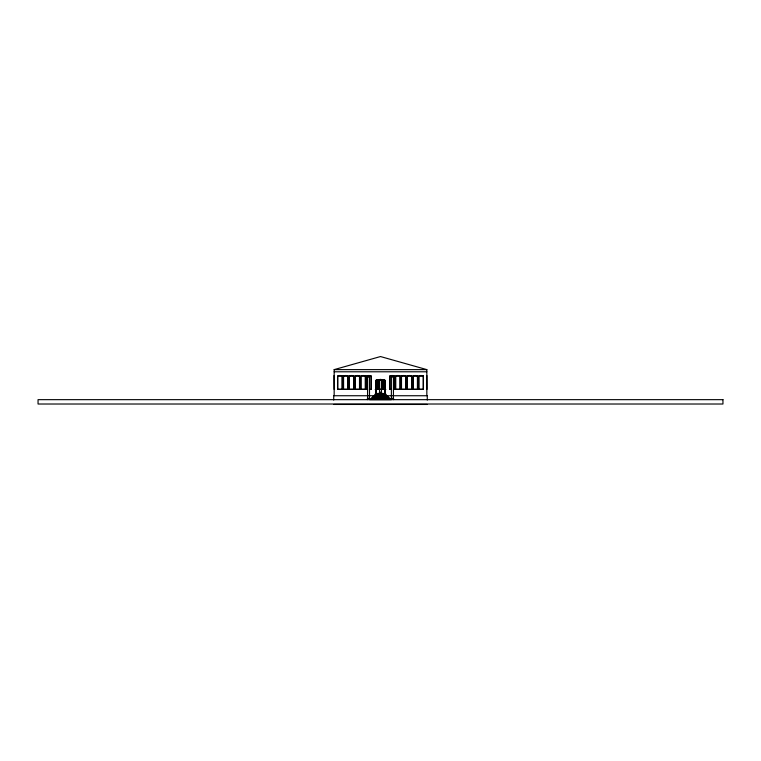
<?xml version="1.0" encoding="UTF-8"?>
<svg xmlns="http://www.w3.org/2000/svg" width="761" height="761" viewBox="0 0 761 761"><rect width="100%" height="100%" fill="white"/><g stroke="black" fill="none" stroke-linecap="round" stroke-linejoin="round"><path stroke-width="1.14" d="M334.165 395.739L334.165 369.618L380.5 356.548L426.835 369.618L426.835 395.739M334.165 369.618L426.835 369.618M334.165 371.787L426.835 371.787M334.079 375.496L334.165 389.423M426.835 375.496L426.921 389.423M391.382 377.018L393.561 377.018L393.561 375.706L391.382 375.706L391.382 399.658M369.399 389.423L371.311 389.423L371.311 375.924L368.914 375.496L366.517 375.924L366.517 389.423M375.183 389.423L377.104 389.423L377.104 380.424M385.817 389.423L383.896 389.423L383.896 380.424M391.601 389.423L389.689 389.423L389.689 375.924L392.086 375.496L394.483 375.924L394.483 389.423M375.344 393.475L385.656 393.523M391.382 398.355L393.561 398.355L393.561 399.658M333.727 404.452L427.273 404.452M427.273 400.096L427.273 395.739L333.727 395.739L333.727 400.096M394.265 389.213L394.265 376.143L389.908 376.143L389.908 389.213M393.437 377.018L393.437 398.355M390.954 399.658L370.046 399.658M390.517 399.23L370.483 399.23M390.079 398.793L370.921 398.793M389.642 398.355L371.358 398.355M389.213 397.917L371.787 397.917M388.776 397.48L372.224 397.48M388.338 397.052L372.662 397.052M387.901 396.614L373.099 396.614M387.035 395.739L373.965 395.739M386.598 395.301L374.402 395.301M386.16 394.873L374.84 394.873M385.722 394.436L375.278 394.436M385.418 392.257L385.418 393.561M385.294 393.998L375.706 393.998M385.076 393.561L385.076 380.167L380.5 379.387L375.924 380.167L375.924 393.561M384.857 393.561L384.857 380.386L376.143 380.386L376.143 393.561M384.115 379.71L384.115 389.213M382.897 380.424L382.897 389.423L378.103 389.423L378.103 380.424M382.678 379.71L382.678 389.213L378.322 389.213L378.322 379.71M381.584 393.561L381.584 392.257L379.416 392.257L379.416 393.561M381.461 380.405L381.461 392.257M379.539 380.405L379.539 392.257M376.885 379.71L376.885 389.213M375.582 392.257L375.582 393.561M371.092 389.213L371.092 376.143L366.735 376.143L366.735 389.213M369.618 399.658L369.618 398.355L367.439 398.355L367.439 399.658M369.485 377.018L369.485 398.355M367.563 377.018L367.563 398.355M339.958 375.496L337.561 375.924L337.561 389.423L342.355 389.423L342.355 375.924L339.958 375.496M345.751 375.496L343.354 375.924L343.354 389.423L348.148 389.423L348.148 375.924L345.751 375.496M351.544 375.496L349.147 375.924L349.147 389.423L353.932 389.423L353.932 375.924L351.544 375.496M357.337 375.496L354.94 375.924L354.94 389.423L359.725 389.423L359.725 375.924L357.337 375.496M363.121 375.496L360.733 375.924L360.733 389.423L365.518 389.423L365.518 375.924L363.121 375.496M397.879 375.496L395.482 375.924L395.482 389.423L400.267 389.423L400.267 375.924L397.879 375.496M403.663 375.496L401.275 375.924L401.275 389.423L406.06 389.423L406.06 375.924L403.663 375.496M409.456 375.496L407.068 375.924L407.068 389.423L411.853 389.423L411.853 375.924L409.456 375.496M415.249 375.496L412.852 375.924L412.852 389.423L417.646 389.423L417.646 375.924L415.249 375.496M421.042 375.496L418.645 375.924L418.645 389.423L423.439 389.423L423.439 375.924L421.042 375.496M369.618 375.706L367.439 375.706L367.439 377.018L369.618 377.018L369.618 375.706M342.136 376.143L337.779 376.143L337.779 389.213L342.136 389.213L342.136 376.143M347.929 376.143L343.572 376.143L343.572 389.213L347.929 389.213L347.929 376.143M353.722 376.143L349.366 376.143L349.366 389.213L353.722 389.213L353.722 376.143M359.506 376.143L355.159 376.143L355.159 389.213L359.506 389.213L359.506 376.143M365.299 376.143L360.952 376.143L360.952 389.213L365.299 389.213L365.299 376.143M400.048 376.143L395.701 376.143L395.701 389.213L400.048 389.213L400.048 376.143M405.841 376.143L401.494 376.143L401.494 389.213L405.841 389.213L405.841 376.143M411.634 376.143L407.278 376.143L407.278 389.213L411.634 389.213L411.634 376.143M417.428 376.143L413.071 376.143L413.071 389.213L417.428 389.213L417.428 376.143M423.221 376.143L418.864 376.143L418.864 389.213L423.221 389.213L423.221 376.143M722.95 399.658L38.05 399.658L38.05 404.015L722.95 404.015L722.95 399.658"/></g></svg>
